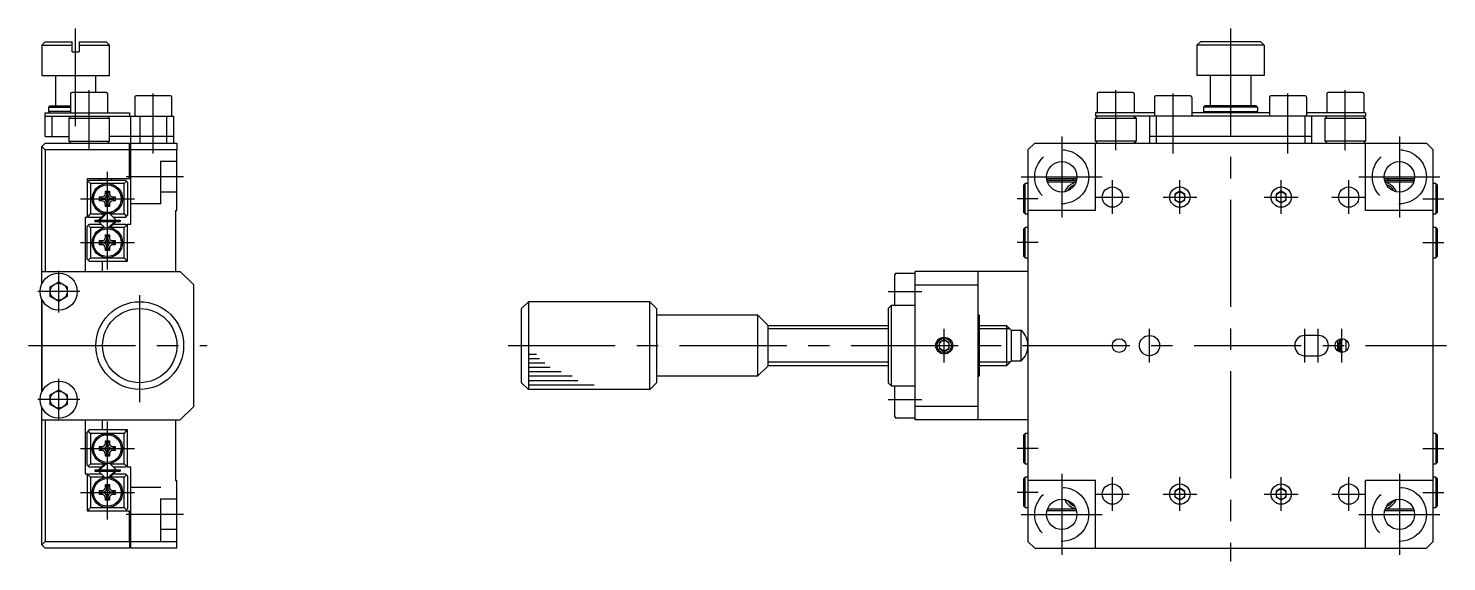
# Model space of a CAD drawing. Extents: x -2 to 489, y -8 to 223.
# Drawn here: x 279.4 to 489.5, y 62.9 to 141.9 of the extents above; entities that cross this region are included whole.
import ezdxf

# ---------------------------------------------------------------- set-up
doc = ezdxf.new("R2010")
doc.units = 0
doc.header["$LTSCALE"] = 0.5
doc.linetypes.add('CENTER', pattern=[50.8, 31.75, -6.35, 6.35, -6.35])
doc.linetypes.add('DASHED', pattern=[19.05, 12.7, -6.35])
for name, color, linetype in [('MSM_CENTER', 1, 'CENTER'), ('MSM_CONTINUOUS', 7, 'CONTINUOUS'), ('MSM_DASHED', 4, 'DASHED'), ('MSM_NARROW', 5, 'CONTINUOUS')]:
    doc.layers.add(name, color=color, linetype=linetype)

msp = doc.modelspace()

# ---------------------------------------------------------------- linework, layer by layer
at = {"layer": 'MSM_CENTER'}
for p, q in [((286.44, 127.44), (286.44, 141.94)), ((457.49, 141.94), (457.49, 62.94)), ((288.44, 123.91), (288.44, 132.79)), ((440.49, 123.91), (440.49, 132.79)), ((474.49, 123.91), (474.49, 132.79)), ((297.94, 123.41), (297.94, 132.29)), ((448.99, 123.41), (448.99, 132.29)), ((465.99, 123.41), (465.99, 132.29)), ((432.49, 125.94), (432.49, 113.94)), ((482.49, 125.94), (482.49, 113.94)), ((291.14, 106.19), (291.14, 120.69)), ((302.44, 119.94), (293.94, 119.94)), ((426.49, 119.94), (438.49, 119.94)), ((476.49, 119.94), (488.49, 119.94)), ((439.99, 114.44), (439.99, 119.44)), ((449.99, 114.44), (449.99, 119.44)), ((464.99, 114.44), (464.99, 119.44)), ((474.99, 114.44), (474.99, 119.44)), ((287.14, 116.69), (295.14, 116.69)), ((428.99, 116.69), (425.89, 116.69)), ((437.49, 116.94), (442.49, 116.94)), ((447.49, 116.94), (452.49, 116.94)), ((462.49, 116.94), (467.49, 116.94)), ((472.49, 116.94), (477.49, 116.94)), ((485.99, 116.69), (489.09, 116.69)), ((287.14, 110.19), (295.14, 110.19)), ((428.99, 110.19), (425.89, 110.19)), ((485.99, 110.19), (489.09, 110.19)), ((283.94, 99.84), (283.94, 106.04)), ((287.04, 102.94), (280.84, 102.94)), ((295.94, 86.55), (295.94, 103.2)), ((406.79, 102.94), (411.79, 102.94)), ((415.09, 92.44), (415.09, 97.44)), ((445.49, 92.44), (445.49, 97.44)), ((468.49, 92.44), (468.49, 97.44)), ((470.49, 92.44), (470.49, 97.44)), ((473.99, 92.44), (473.99, 97.44)), ((279.44, 94.94), (305.94, 94.94)), ((350.49, 94.94), (489.49, 94.94)), ((283.94, 83.84), (283.94, 90.04)), ((287.04, 86.94), (280.84, 86.94)), ((406.79, 86.94), (411.79, 86.94)), ((291.14, 69.19), (291.14, 83.69)), ((287.14, 79.69), (295.14, 79.69)), ((428.99, 79.69), (425.89, 79.69)), ((485.99, 79.69), (489.09, 79.69)), ((432.49, 75.94), (432.49, 63.94)), ((482.49, 75.94), (482.49, 63.94)), ((439.99, 70.44), (439.99, 75.44)), ((449.99, 70.44), (449.99, 75.44)), ((464.99, 70.44), (464.99, 75.44)), ((474.99, 70.44), (474.99, 75.44)), ((287.14, 73.19), (295.14, 73.19)), ((428.99, 73.19), (425.89, 73.19)), ((437.49, 72.94), (442.49, 72.94)), ((447.49, 72.94), (452.49, 72.94)), ((462.49, 72.94), (467.49, 72.94)), ((472.49, 72.94), (477.49, 72.94)), ((485.99, 73.19), (489.09, 73.19)), ((302.44, 69.94), (293.94, 69.94)), ((426.49, 69.94), (438.49, 69.94)), ((476.49, 69.94), (488.49, 69.94))]:
    msp.add_line(p, q, dxfattribs=at)
at = {"layer": 'MSM_CONTINUOUS'}
for p, q in [((281.94, 139.94), (281.44, 139.44)), ((281.44, 139.44), (281.44, 134.94)), ((281.44, 139.44), (285.94, 139.44)), ((281.94, 139.94), (285.94, 139.94)), ((285.94, 138.44), (285.94, 139.94)), ((286.94, 139.94), (290.94, 139.94)), ((286.94, 139.94), (286.94, 138.44)), ((286.94, 139.44), (291.44, 139.44)), ((290.94, 139.94), (291.44, 139.44)), ((291.44, 134.94), (291.44, 139.44)), ((452.52, 139.44), (453.02, 139.94)), ((462.47, 139.44), (452.52, 139.44)), ((452.52, 139.44), (452.52, 138.44)), ((461.97, 139.94), (453.02, 139.94)), ((461.97, 139.94), (462.47, 139.44)), ((462.47, 139.44), (462.47, 138.44)), ((285.94, 138.44), (286.94, 138.44)), ((452.49, 138.44), (452.49, 134.94)), ((452.52, 138.44), (452.49, 138.44)), ((462.49, 138.44), (462.47, 138.44)), ((462.49, 138.44), (462.49, 134.94)), ((281.44, 134.94), (291.44, 134.94)), ((283.44, 134.94), (283.44, 130.44)), ((289.44, 132.44), (289.44, 134.94)), ((462.49, 134.94), (452.49, 134.94)), ((454.49, 134.94), (454.49, 130.44)), ((460.49, 134.94), (460.49, 130.44)), ((290.99, 132.44), (285.89, 132.44)), ((443.04, 132.44), (437.94, 132.44)), ((477.04, 132.44), (471.94, 132.44)), ((282.44, 130.24), (282.64, 130.44)), ((282.44, 130.24), (282.44, 129.64)), ((282.44, 130.24), (285.69, 130.24)), ((282.64, 130.44), (285.69, 130.44)), ((285.69, 132.24), (285.69, 129.44)), ((291.19, 129.44), (291.19, 132.24)), ((295.19, 131.74), (295.19, 128.94)), ((300.49, 131.94), (295.39, 131.94)), ((300.69, 128.94), (300.69, 131.74)), ((437.74, 132.24), (437.74, 129.44)), ((443.24, 132.24), (443.24, 129.44)), ((446.24, 131.74), (446.24, 128.94)), ((451.54, 131.94), (446.44, 131.94)), ((451.74, 131.74), (451.74, 128.94)), ((453.69, 130.44), (453.49, 130.24)), ((453.49, 130.24), (453.49, 129.64)), ((461.49, 130.24), (453.49, 130.24)), ((461.29, 130.44), (453.69, 130.44)), ((461.49, 130.24), (461.29, 130.44)), ((461.49, 130.24), (461.49, 129.64)), ((463.24, 131.74), (463.24, 128.94)), ((468.54, 131.94), (463.44, 131.94)), ((468.74, 131.74), (468.74, 128.94)), ((471.74, 132.24), (471.74, 129.44)), ((477.24, 132.24), (477.24, 129.44)), ((281.94, 129.44), (294.44, 129.44)), ((281.94, 125.94), (281.94, 129.44)), ((281.94, 128.94), (300.94, 128.94)), ((282.64, 129.44), (282.44, 129.64)), ((285.69, 129.64), (282.44, 129.64)), ((282.94, 128.94), (282.94, 125.94)), ((285.44, 128.64), (285.74, 128.94)), ((285.44, 128.64), (285.44, 125.24)), ((285.44, 128.64), (291.44, 128.64)), ((291.44, 128.64), (291.14, 128.94)), ((291.44, 125.24), (291.44, 128.64)), ((294.44, 129.44), (294.44, 128.94)), ((294.64, 112.94), (294.64, 128.94)), ((295.94, 128.94), (295.94, 124.94)), ((299.94, 124.94), (299.94, 128.94)), ((300.94, 128.94), (300.94, 124.94)), ((437.49, 129.44), (437.49, 128.94)), ((446.24, 129.44), (437.49, 129.44)), ((477.49, 128.94), (437.49, 128.94)), ((437.49, 128.64), (437.79, 128.94)), ((437.49, 125.24), (437.49, 128.64)), ((437.49, 128.64), (443.49, 128.64)), ((443.19, 128.94), (443.49, 128.64)), ((443.49, 128.64), (443.49, 125.24)), ((443.49, 128.64), (443.49, 128.64)), ((445.49, 128.94), (445.49, 124.94)), ((446.49, 128.94), (446.49, 124.94)), ((463.24, 129.44), (451.74, 129.44)), ((453.69, 129.44), (453.49, 129.64)), ((453.49, 129.64), (461.49, 129.64)), ((461.29, 129.44), (461.49, 129.64)), ((468.49, 128.94), (468.49, 124.94)), ((477.49, 129.44), (468.74, 129.44)), ((469.49, 128.94), (469.49, 124.94)), ((471.49, 128.64), (471.79, 128.94)), ((471.49, 125.24), (471.49, 128.64)), ((471.49, 128.64), (477.49, 128.64)), ((477.19, 128.94), (477.49, 128.64)), ((477.49, 129.44), (477.49, 128.94)), ((477.49, 128.64), (477.49, 125.24)), ((477.49, 128.64), (477.49, 128.64)), ((281.94, 124.94), (281.44, 124.44)), ((281.44, 104.08), (281.44, 124.44)), ((281.94, 123.94), (281.44, 124.44)), ((281.94, 125.94), (285.44, 125.94)), ((281.94, 124.94), (294.44, 124.94)), ((294.44, 123.94), (281.94, 123.94)), ((281.94, 123.94), (281.94, 105.94)), ((285.44, 125.24), (291.44, 125.24)), ((285.74, 124.94), (285.44, 125.24)), ((291.44, 125.24), (291.14, 124.94)), ((300.94, 125.94), (291.44, 125.94)), ((294.44, 119.64), (294.44, 124.94)), ((294.64, 124.94), (301.44, 124.94)), ((301.44, 123.94), (294.64, 123.94)), ((301.44, 124.94), (301.44, 123.94)), ((301.44, 114.94), (301.44, 123.94)), ((428.49, 124.94), (427.49, 123.94)), ((427.49, 123.94), (427.49, 65.94)), ((428.49, 124.94), (486.49, 124.94)), ((443.49, 125.24), (437.49, 125.24)), ((437.49, 125.24), (437.79, 124.94)), ((437.49, 114.94), (437.49, 124.94)), ((443.19, 124.94), (443.49, 125.24)), ((469.49, 125.94), (445.49, 125.94)), ((477.49, 125.24), (471.49, 125.24)), ((471.49, 125.24), (471.79, 124.94)), ((477.49, 125.24), (477.19, 124.94)), ((477.49, 114.94), (477.49, 124.94)), ((487.49, 123.94), (486.49, 124.94)), ((487.49, 65.94), (487.49, 123.94)), ((294.44, 119.64), (288.14, 119.64)), ((288.14, 119.64), (288.14, 113.94)), ((288.44, 119.44), (288.14, 119.14)), ((288.64, 118.94), (288.29, 119.29)), ((288.44, 119.44), (293.84, 119.44)), ((293.64, 118.94), (288.64, 118.94)), ((288.64, 118.94), (288.64, 114.44)), ((290.04, 119.64), (290.24, 119.44)), ((290.84, 117.84), (291.44, 117.84)), ((290.84, 117.48), (290.84, 117.84)), ((291.05, 117.48), (290.84, 117.84)), ((291.23, 117.48), (291.44, 117.84)), ((291.44, 117.84), (291.44, 117.48)), ((291.64, 119.44), (291.84, 119.64)), ((293.64, 118.94), (293.99, 119.29)), ((293.64, 114.44), (293.64, 118.94)), ((293.84, 119.44), (294.14, 119.14)), ((294.14, 119.14), (294.14, 114.24)), ((427.09, 118.94), (426.89, 118.74)), ((426.89, 114.64), (426.89, 118.74)), ((427.49, 118.94), (427.09, 118.94)), ((427.09, 114.44), (427.09, 118.94)), ((434.72, 119.64), (430.26, 119.64)), ((430.3, 119.44), (434.69, 119.44)), ((434.6, 119.14), (430.39, 119.14)), ((430.92, 119.44), (430.87, 119.64)), ((434.12, 119.64), (434.07, 119.44)), ((434.09, 119.64), (434.29, 119.44)), ((449.99, 117.8), (449.24, 117.37)), ((450.74, 117.37), (449.99, 117.8)), ((464.99, 117.8), (464.24, 117.37)), ((465.74, 117.37), (464.99, 117.8)), ((484.72, 119.64), (480.26, 119.64)), ((480.3, 119.44), (484.69, 119.44)), ((484.6, 119.14), (480.39, 119.14)), ((480.69, 119.44), (480.89, 119.64)), ((480.92, 119.44), (480.87, 119.64)), ((484.12, 119.64), (484.07, 119.44)), ((487.89, 118.94), (487.49, 118.94)), ((488.09, 118.74), (487.89, 118.94)), ((487.89, 118.94), (487.89, 114.44)), ((488.09, 118.74), (488.09, 114.64)), ((289.99, 116.39), (289.99, 116.99)), ((289.99, 116.99), (290.35, 116.99)), ((290.34, 116.77), (289.99, 116.99)), ((290.34, 116.6), (289.99, 116.39)), ((290.35, 116.39), (289.99, 116.39)), ((290.34, 116.6), (290.34, 116.77)), ((290.34, 116.77), (290.56, 116.77)), ((290.56, 116.6), (290.34, 116.6)), ((290.84, 115.54), (290.84, 115.9)), ((291.05, 115.89), (290.84, 115.54)), ((291.44, 115.54), (290.84, 115.54)), ((291.23, 117.48), (291.05, 117.48)), ((291.05, 117.26), (291.05, 117.48)), ((291.05, 115.89), (291.05, 116.11)), ((291.23, 115.89), (291.05, 115.89)), ((291.23, 117.48), (291.23, 117.26)), ((291.23, 116.11), (291.23, 115.89)), ((291.23, 115.89), (291.44, 115.54)), ((291.44, 115.9), (291.44, 115.54)), ((291.72, 116.77), (291.94, 116.77)), ((291.94, 116.6), (291.72, 116.6)), ((291.93, 116.99), (292.29, 116.99)), ((292.29, 116.39), (291.93, 116.39)), ((291.94, 116.77), (292.29, 116.99)), ((291.94, 116.77), (291.94, 116.6)), ((291.94, 116.6), (292.29, 116.39)), ((292.29, 116.99), (292.29, 116.39)), ((449.24, 117.37), (449.24, 116.5)), ((449.24, 116.5), (449.99, 116.07)), ((449.99, 116.07), (450.74, 116.5)), ((450.74, 116.5), (450.74, 117.37)), ((464.24, 117.37), (464.24, 116.5)), ((464.24, 116.5), (464.99, 116.07)), ((464.99, 116.07), (465.74, 116.5)), ((465.74, 116.5), (465.74, 117.37)), ((287.84, 113.94), (287.84, 105.94)), ((288.14, 113.94), (287.84, 113.94)), ((288.44, 113.94), (288.14, 114.24)), ((288.29, 114.09), (288.64, 114.44)), ((290.23, 113.94), (288.44, 113.94)), ((288.64, 114.44), (290.73, 114.44)), ((289.27, 113.54), (289.27, 113.34)), ((289.27, 113.54), (293.02, 113.54)), ((290.23, 113.94), (289.83, 113.54)), ((289.83, 113.54), (289.83, 113.54)), ((289.83, 113.54), (289.84, 113.54)), ((290.82, 114.46), (289.9, 113.54)), ((290.95, 114.44), (290.04, 113.54)), ((290.23, 113.94), (290.76, 114.47)), ((290.73, 114.44), (290.23, 113.94)), ((291.52, 114.47), (292.45, 113.54)), ((291.56, 114.44), (293.64, 114.44)), ((293.84, 113.94), (292.06, 113.94)), ((292.44, 113.54), (292.45, 113.54)), ((292.45, 113.54), (292.45, 113.54)), ((293.02, 113.54), (293.02, 113.34)), ((293.64, 114.44), (293.99, 114.09)), ((293.84, 113.94), (294.14, 114.24)), ((301.24, 114.94), (301.44, 114.94)), ((301.24, 114.94), (301.24, 105.94)), ((426.89, 114.64), (427.09, 114.44)), ((427.09, 114.44), (427.49, 114.44)), ((437.49, 114.94), (427.49, 114.94)), ((487.49, 114.94), (477.49, 114.94)), ((487.49, 114.44), (487.89, 114.44)), ((487.89, 114.44), (488.09, 114.64)), ((288.44, 112.94), (288.14, 112.64)), ((288.14, 107.74), (288.14, 112.64)), ((288.64, 112.44), (288.29, 112.79)), ((288.44, 112.94), (290.23, 112.94)), ((288.64, 112.44), (288.64, 107.94)), ((290.73, 112.44), (288.64, 112.44)), ((289.27, 113.34), (293.02, 113.34)), ((289.82, 113.34), (290.76, 112.4)), ((289.83, 113.34), (289.83, 113.33)), ((289.84, 113.34), (289.83, 113.33)), ((290.84, 111.34), (291.44, 111.34)), ((290.84, 110.98), (290.84, 111.34)), ((291.05, 110.98), (290.84, 111.34)), ((291.23, 110.98), (291.44, 111.34)), ((292.24, 113.34), (291.33, 112.43)), ((291.44, 111.34), (291.44, 110.98)), ((291.46, 112.41), (292.39, 113.34)), ((291.52, 112.4), (292.45, 113.33)), ((293.64, 112.44), (291.56, 112.44)), ((292.06, 112.94), (293.84, 112.94)), ((292.45, 113.33), (292.44, 113.34)), ((292.45, 113.33), (292.45, 113.34)), ((293.99, 112.79), (293.64, 112.44)), ((293.64, 107.94), (293.64, 112.44)), ((293.84, 112.94), (294.14, 112.64)), ((294.14, 107.44), (294.14, 112.94)), ((294.14, 112.94), (294.64, 112.94)), ((427.09, 112.44), (426.89, 112.24)), ((426.89, 108.14), (426.89, 112.24)), ((427.49, 112.44), (427.09, 112.44)), ((427.09, 107.94), (427.09, 112.44)), ((487.89, 112.44), (487.49, 112.44)), ((488.09, 112.24), (487.89, 112.44)), ((487.89, 112.44), (487.89, 107.94)), ((488.09, 112.24), (488.09, 108.14)), ((289.99, 109.89), (289.99, 110.49)), ((289.99, 110.49), (290.35, 110.49)), ((290.34, 110.27), (289.99, 110.49)), ((290.34, 110.1), (289.99, 109.89)), ((290.35, 109.89), (289.99, 109.89)), ((290.34, 110.1), (290.34, 110.27)), ((290.34, 110.27), (290.56, 110.27)), ((290.56, 110.1), (290.34, 110.1)), ((290.84, 109.04), (290.84, 109.4)), ((291.05, 109.39), (290.84, 109.04)), ((291.23, 110.98), (291.05, 110.98)), ((291.05, 110.76), (291.05, 110.98)), ((291.05, 109.39), (291.05, 109.61)), ((291.23, 109.39), (291.05, 109.39)), ((291.23, 110.98), (291.23, 110.76)), ((291.23, 109.61), (291.23, 109.39)), ((291.23, 109.39), (291.44, 109.04)), ((291.44, 109.4), (291.44, 109.04)), ((291.72, 110.27), (291.94, 110.27)), ((291.94, 110.1), (291.72, 110.1)), ((291.93, 110.49), (292.29, 110.49)), ((292.29, 109.89), (291.93, 109.89)), ((291.94, 110.27), (292.29, 110.49)), ((291.94, 110.27), (291.94, 110.1)), ((291.94, 110.1), (292.29, 109.89)), ((292.29, 110.49), (292.29, 109.89)), ((288.44, 107.44), (288.14, 107.74)), ((288.64, 107.94), (288.29, 107.59)), ((288.44, 107.44), (294.14, 107.44)), ((288.64, 107.94), (293.64, 107.94)), ((290.44, 105.94), (290.44, 107.44)), ((291.44, 109.04), (290.84, 109.04)), ((293.64, 107.94), (293.99, 107.59)), ((293.84, 107.44), (294.14, 107.74)), ((426.89, 108.14), (427.09, 107.94)), ((427.09, 107.94), (427.49, 107.94)), ((487.49, 107.94), (487.89, 107.94)), ((487.89, 107.94), (488.09, 108.14)), ((281.44, 105.94), (301.94, 105.94)), ((301.94, 105.94), (303.94, 103.94)), ((407.79, 100.94), (407.79, 105.49)), ((407.99, 105.69), (410.79, 105.69)), ((410.79, 83.94), (410.79, 105.94)), ((427.49, 105.94), (410.79, 105.94)), ((420.09, 83.94), (420.09, 105.94)), ((282.69, 103.66), (283.94, 104.38)), ((282.69, 102.21), (282.69, 103.66)), ((283.94, 104.38), (285.19, 103.66)), ((285.19, 103.66), (285.19, 102.21)), ((303.94, 85.94), (303.94, 103.94)), ((410.79, 103.94), (420.09, 103.94)), ((281.44, 88.08), (281.44, 101.79)), ((281.44, 101.79), (281.44, 88.08)), ((283.94, 101.49), (282.69, 102.21)), ((285.19, 102.21), (283.94, 101.49)), ((353.49, 101.44), (352.49, 100.44)), ((353.49, 101.44), (353.49, 88.44)), ((371.49, 101.44), (353.49, 101.44)), ((371.49, 88.44), (371.49, 101.44)), ((372.49, 100.44), (371.49, 101.44)), ((406.79, 100.44), (407.29, 100.94)), ((407.29, 100.94), (410.79, 100.94)), ((407.29, 88.94), (407.29, 100.94)), ((352.49, 89.44), (352.49, 100.44)), ((372.49, 100.44), (372.49, 89.44)), ((387.49, 99.44), (372.49, 99.44)), ((387.49, 90.44), (387.49, 99.44)), ((388.99, 97.94), (387.49, 99.44)), ((406.79, 100.44), (406.79, 89.44)), ((420.29, 99.39), (420.09, 99.59)), ((420.29, 90.49), (420.29, 99.39)), ((388.99, 97.94), (406.79, 97.94)), ((388.99, 91.94), (388.99, 97.94)), ((420.09, 96.66), (420.29, 96.08)), ((420.29, 97.94), (424.29, 97.94)), ((424.29, 97.94), (424.29, 91.94)), ((424.29, 97.94), (424.99, 97.24)), ((424.99, 97.24), (424.99, 92.64)), ((424.99, 97.24), (426.42, 97.24)), ((426.42, 97.24), (426.42, 92.64)), ((415.09, 95.8), (414.34, 95.37)), ((414.34, 95.37), (414.34, 94.5)), ((415.84, 95.37), (415.09, 95.8)), ((415.84, 94.5), (415.84, 95.37)), ((470.49, 96.44), (468.49, 96.44)), ((473.39, 94.11), (473.39, 95.77)), ((474.59, 94.11), (474.59, 95.77)), ((414.34, 94.5), (415.09, 94.07)), ((415.09, 94.07), (415.84, 94.5)), ((424.99, 92.64), (424.29, 91.94)), ((426.42, 92.64), (424.99, 92.64)), ((468.49, 93.44), (470.49, 93.44)), ((372.49, 90.44), (387.49, 90.44)), ((387.49, 90.44), (388.99, 91.94)), ((406.79, 91.94), (388.99, 91.94)), ((420.29, 90.49), (420.09, 90.29)), ((424.29, 91.94), (420.29, 91.94)), ((282.69, 87.66), (283.94, 88.38)), ((283.94, 88.38), (285.19, 87.66)), ((353.49, 88.44), (352.49, 89.44)), ((371.49, 88.44), (353.49, 88.44)), ((372.49, 89.44), (371.49, 88.44)), ((407.29, 88.94), (406.79, 89.44)), ((410.79, 88.94), (407.29, 88.94)), ((407.79, 84.39), (407.79, 88.94)), ((282.69, 86.21), (282.69, 87.66)), ((283.94, 85.49), (282.69, 86.21)), ((285.19, 86.21), (283.94, 85.49)), ((285.19, 87.66), (285.19, 86.21)), ((281.44, 65.44), (281.44, 85.79)), ((303.94, 85.94), (301.94, 83.94)), ((410.79, 84.19), (407.99, 84.19)), ((420.09, 85.94), (410.79, 85.94)), ((281.44, 83.94), (301.94, 83.94)), ((281.94, 83.94), (281.94, 65.94)), ((287.84, 83.94), (287.84, 75.94)), ((288.44, 82.44), (288.14, 82.14)), ((288.14, 77.24), (288.14, 82.14)), ((288.64, 81.94), (288.29, 82.29)), ((294.14, 82.44), (288.44, 82.44)), ((293.64, 81.94), (288.64, 81.94)), ((288.64, 81.94), (288.64, 77.44)), ((290.44, 82.44), (290.44, 83.94)), ((293.64, 81.94), (293.99, 82.29)), ((293.64, 77.44), (293.64, 81.94)), ((293.84, 82.44), (294.14, 82.14)), ((294.14, 76.94), (294.14, 82.44)), ((301.24, 83.94), (301.24, 74.94)), ((427.49, 83.94), (410.79, 83.94)), ((427.09, 81.94), (426.89, 81.74)), ((427.49, 81.94), (427.09, 81.94)), ((427.09, 77.44), (427.09, 81.94)), ((487.89, 81.93), (487.49, 81.93)), ((488.09, 81.73), (487.89, 81.93)), ((487.89, 81.93), (487.89, 77.61)), ((289.99, 79.39), (289.99, 79.99)), ((289.99, 79.99), (290.35, 79.99)), ((290.34, 79.77), (289.99, 79.99)), ((290.84, 80.84), (291.44, 80.84)), ((290.84, 80.48), (290.84, 80.84)), ((291.05, 80.48), (290.84, 80.84)), ((291.23, 80.48), (291.05, 80.48)), ((291.05, 80.26), (291.05, 80.48)), ((291.23, 80.48), (291.44, 80.84)), ((291.23, 80.48), (291.23, 80.26)), ((291.44, 80.84), (291.44, 80.48)), ((291.93, 79.99), (292.29, 79.99)), ((291.94, 79.77), (292.29, 79.99)), ((292.29, 79.99), (292.29, 79.39)), ((426.89, 77.64), (426.89, 81.74)), ((488.09, 81.73), (488.09, 77.79)), ((290.34, 79.6), (289.99, 79.39)), ((290.35, 79.39), (289.99, 79.39)), ((290.34, 79.6), (290.34, 79.77)), ((290.34, 79.77), (290.56, 79.77)), ((290.56, 79.6), (290.34, 79.6)), ((290.84, 78.54), (290.84, 78.9)), ((291.05, 78.89), (290.84, 78.54)), ((291.44, 78.54), (290.84, 78.54)), ((291.05, 78.89), (291.05, 79.11)), ((291.23, 78.89), (291.05, 78.89)), ((291.23, 79.11), (291.23, 78.89)), ((291.23, 78.89), (291.44, 78.54)), ((291.44, 78.9), (291.44, 78.54)), ((291.72, 79.77), (291.94, 79.77)), ((291.94, 79.6), (291.72, 79.6)), ((292.29, 79.39), (291.93, 79.39)), ((291.94, 79.77), (291.94, 79.6)), ((291.94, 79.6), (292.29, 79.39)), ((488.09, 77.79), (488.09, 77.63)), ((287.84, 75.94), (288.14, 75.94)), ((288.44, 76.94), (288.14, 77.24)), ((288.14, 75.94), (288.14, 70.44)), ((288.44, 75.94), (288.14, 75.64)), ((288.29, 77.09), (288.64, 77.44)), ((288.64, 75.44), (288.29, 75.79)), ((290.23, 76.94), (288.44, 76.94)), ((288.44, 75.94), (290.23, 75.94)), ((288.64, 77.44), (290.73, 77.44)), ((289.27, 76.54), (289.27, 76.34)), ((289.27, 76.54), (293.02, 76.54)), ((289.27, 76.34), (293.02, 76.34)), ((290.76, 77.47), (289.83, 76.54)), ((289.83, 76.54), (289.83, 76.54)), ((289.83, 76.54), (289.84, 76.54)), ((289.83, 76.34), (289.83, 76.33)), ((289.84, 76.34), (289.83, 76.33)), ((289.83, 76.33), (290.76, 75.4)), ((290.82, 77.46), (289.9, 76.54)), ((290.95, 77.44), (290.04, 76.54)), ((292.24, 76.34), (291.33, 75.43)), ((291.46, 75.41), (292.38, 76.34)), ((292.45, 76.54), (291.52, 77.47)), ((291.52, 75.4), (292.45, 76.33)), ((291.56, 77.44), (293.64, 77.44)), ((293.84, 76.94), (292.06, 76.94)), ((292.06, 75.94), (293.84, 75.94)), ((292.44, 76.54), (292.45, 76.54)), ((292.45, 76.33), (292.44, 76.34)), ((292.45, 76.54), (292.45, 76.54)), ((292.45, 76.33), (292.45, 76.34)), ((293.02, 76.54), (293.02, 76.34)), ((293.64, 77.44), (293.99, 77.09)), ((293.99, 75.79), (293.64, 75.44)), ((293.84, 76.94), (294.14, 77.24)), ((293.84, 75.94), (294.14, 75.64)), ((294.64, 76.94), (294.14, 76.94)), ((294.14, 75.64), (294.14, 70.74)), ((294.64, 65.94), (294.64, 76.94)), ((426.89, 77.64), (427.09, 77.44)), ((427.09, 77.44), (427.49, 77.44)), ((487.49, 77.43), (487.89, 77.43)), ((487.89, 77.43), (488.09, 77.63)), ((487.89, 77.61), (487.89, 77.43)), ((288.64, 75.44), (288.64, 70.94)), ((290.73, 75.44), (288.64, 75.44)), ((290.84, 74.34), (291.44, 74.34)), ((290.84, 73.98), (290.84, 74.34)), ((291.05, 73.98), (290.84, 74.34)), ((291.23, 73.98), (291.05, 73.98)), ((291.05, 73.76), (291.05, 73.98)), ((291.23, 73.98), (291.44, 74.34)), ((291.23, 73.98), (291.23, 73.76)), ((291.44, 74.34), (291.44, 73.98)), ((293.64, 75.44), (291.56, 75.44)), ((293.64, 70.94), (293.64, 75.44)), ((301.24, 74.94), (301.44, 74.94)), ((301.44, 64.94), (301.44, 74.94)), ((427.09, 75.44), (426.89, 75.24)), ((426.89, 71.14), (426.89, 75.24)), ((427.49, 75.44), (427.09, 75.44)), ((427.09, 70.94), (427.09, 75.44)), ((437.49, 74.94), (427.49, 74.94)), ((437.49, 64.94), (437.49, 74.94)), ((449.99, 73.8), (449.24, 73.37)), ((450.74, 73.37), (449.99, 73.8)), ((464.99, 73.8), (464.24, 73.37)), ((465.74, 73.37), (464.99, 73.8)), ((477.49, 64.94), (477.49, 74.94)), ((487.49, 74.94), (477.49, 74.94)), ((487.89, 75.44), (487.49, 75.44)), ((488.09, 75.24), (487.89, 75.44)), ((487.89, 75.44), (487.89, 71.11)), ((488.09, 75.24), (488.09, 71.29)), ((289.99, 72.89), (289.99, 73.49)), ((289.99, 73.49), (290.35, 73.49)), ((290.34, 73.27), (289.99, 73.49)), ((290.34, 73.1), (289.99, 72.89)), ((290.35, 72.89), (289.99, 72.89)), ((290.34, 73.1), (290.34, 73.27)), ((290.34, 73.27), (290.56, 73.27)), ((290.56, 73.1), (290.34, 73.1)), ((290.84, 72.04), (290.84, 72.4)), ((291.05, 72.39), (290.84, 72.04)), ((291.44, 72.04), (290.84, 72.04)), ((291.05, 72.39), (291.05, 72.61)), ((291.23, 72.39), (291.05, 72.39)), ((291.23, 72.61), (291.23, 72.39)), ((291.23, 72.39), (291.44, 72.04)), ((291.44, 72.4), (291.44, 72.04)), ((291.72, 73.27), (291.94, 73.27)), ((291.94, 73.1), (291.72, 73.1)), ((291.93, 73.49), (292.29, 73.49)), ((292.29, 72.89), (291.93, 72.89)), ((291.94, 73.27), (292.29, 73.49)), ((291.94, 73.27), (291.94, 73.1)), ((291.94, 73.1), (292.29, 72.89)), ((292.29, 73.49), (292.29, 72.89)), ((449.24, 73.37), (449.24, 72.5)), ((449.24, 72.5), (449.99, 72.07)), ((449.99, 72.07), (450.74, 72.5)), ((450.74, 72.5), (450.74, 73.37)), ((464.24, 73.37), (464.24, 72.5)), ((464.24, 72.5), (464.99, 72.07)), ((464.99, 72.07), (465.74, 72.5)), ((465.74, 72.5), (465.74, 73.37)), ((288.44, 70.44), (288.14, 70.74)), ((288.14, 70.44), (294.44, 70.44)), ((288.64, 70.94), (288.29, 70.59)), ((288.64, 70.94), (293.64, 70.94)), ((293.64, 70.94), (293.99, 70.59)), ((293.84, 70.44), (294.14, 70.74)), ((294.44, 65.94), (294.44, 70.44)), ((426.89, 71.14), (427.09, 70.94)), ((427.09, 70.94), (427.49, 70.94)), ((434.69, 70.44), (430.3, 70.44)), ((430.39, 70.74), (434.6, 70.74)), ((484.69, 70.44), (480.3, 70.44)), ((480.39, 70.74), (484.6, 70.74)), ((487.49, 70.94), (487.89, 70.94)), ((487.89, 70.94), (488.09, 71.14)), ((487.89, 71.11), (487.89, 70.94)), ((488.09, 71.29), (488.09, 71.14)), ((281.94, 65.94), (281.44, 65.44)), ((281.94, 64.94), (281.44, 65.44)), ((281.94, 65.94), (294.44, 65.94)), ((294.44, 65.94), (294.44, 64.94)), ((294.64, 65.94), (301.44, 65.94)), ((294.64, 64.94), (294.64, 65.94)), ((427.49, 65.94), (428.49, 64.94)), ((486.49, 64.94), (487.49, 65.94)), ((294.44, 64.94), (281.94, 64.94)), ((301.44, 64.94), (294.64, 64.94)), ((428.49, 64.94), (486.49, 64.94))]:
    msp.add_line(p, q, dxfattribs=at)
for centre, radius in [((432.49, 119.94), 2.25), ((482.49, 119.94), 2.25), ((291.14, 116.69), 2.25), ((291.14, 116.69), 2.05), ((439.99, 116.94), 1.5), ((449.99, 116.94), 1.5), ((449.99, 116.94), 0.75), ((464.99, 116.94), 1.5), ((464.99, 116.94), 0.75), ((474.99, 116.94), 1.5), ((291.14, 110.19), 2.25), ((291.14, 110.19), 2.05), ((283.94, 102.94), 2.75), ((283.94, 102.94), 1.25), ((295.94, 94.94), 6.5), ((295.94, 94.94), 5.5), ((415.09, 94.94), 1.07), ((415.09, 94.94), 0.75), ((440.99, 94.94), 1.02), ((445.49, 94.94), 1.5), ((473.99, 94.94), 1.02), ((283.94, 86.94), 2.75), ((283.94, 86.94), 1.25), ((291.14, 79.69), 2.25), ((291.14, 79.69), 2.05), ((291.14, 73.19), 2.25), ((291.14, 73.19), 2.05), ((439.99, 72.94), 1.5), ((449.99, 72.94), 1.5), ((449.99, 72.94), 0.75), ((464.99, 72.94), 1.5), ((464.99, 72.94), 0.75), ((474.99, 72.94), 1.5), ((432.49, 69.94), 2.25), ((482.49, 69.94), 2.25)]:
    msp.add_circle(centre, radius, dxfattribs=at)
for centre, radius, start, end in [((285.89, 132.24), 0.2, 90, 180), ((290.99, 132.24), 0.2, 0, 90), ((437.94, 132.24), 0.2, 90, 180), ((443.04, 132.24), 0.2, 0, 90), ((471.94, 132.24), 0.2, 90, 180), ((477.04, 132.24), 0.2, 0, 90), ((295.39, 131.74), 0.2, 90, 180), ((300.49, 131.74), 0.2, 0, 90), ((446.44, 131.74), 0.2, 90, 180), ((451.54, 131.74), 0.2, 0, 90), ((463.44, 131.74), 0.2, 90, 180), ((468.54, 131.74), 0.2, 0, 90), ((434.99, 116.94), 2.2, 100.8008, 158.8104), ((434.99, 116.94), 1.9, 108.2067, 151.4045), ((479.99, 116.94), 2.2, 21.1896, 79.1992), ((479.99, 116.94), 1.9, 28.5955, 71.7933), ((290.36, 117.47), 0.484, 269.4398, 0.5602), ((290.35, 115.9), 0.485, 359.5427, 90.4573), ((290.57, 117.26), 0.485, 269.4609, 0.5392), ((290.57, 116.11), 0.485, 359.4758, 90.5242), ((291.71, 117.26), 0.485, 179.5324, 270.4677), ((291.71, 116.11), 0.484, 89.4268, 180.5731), ((291.92, 117.47), 0.484, 179.4314, 270.5685), ((291.93, 115.9), 0.485, 89.5542, 180.4459), ((290.36, 110.97), 0.484, 269.4398, 0.5602), ((290.35, 109.4), 0.485, 359.5427, 90.4573), ((290.57, 110.76), 0.485, 269.4609, 0.5392), ((290.57, 109.61), 0.485, 359.4758, 90.5242), ((291.71, 110.76), 0.485, 179.5324, 270.4677), ((291.71, 109.61), 0.484, 89.4268, 180.5731), ((291.92, 110.97), 0.484, 179.4314, 270.5685), ((291.93, 109.4), 0.485, 89.5542, 180.4459), ((407.99, 105.49), 0.2, 90, 180), ((424.49, 94.94), 3, 309.9445, 50.0555), ((468.49, 94.94), 1.5, 90, 270), ((470.49, 94.94), 1.5, 270, 90), ((474.64, 94.94), 1.25, 180, 229.7807), ((474.99, 94.94), 1.5, 137.149, 222.851), ((474.99, 94.94), 1.3, 129.0892, 230.9108), ((414.16, 95.58), 6.39, 338.2647, 343.7817), ((407.99, 84.39), 0.2, 180, 270), ((290.36, 80.47), 0.484, 269.4398, 0.5602), ((290.57, 80.26), 0.485, 269.4609, 0.5392), ((291.71, 80.26), 0.485, 179.5324, 270.4677), ((291.92, 80.47), 0.484, 179.4314, 270.5685), ((290.35, 78.9), 0.485, 359.5427, 90.4573), ((290.57, 79.11), 0.485, 359.4758, 90.5242), ((291.71, 79.11), 0.484, 89.4268, 180.5731), ((291.93, 78.9), 0.485, 89.5542, 180.4459), ((290.36, 73.97), 0.484, 269.4398, 0.5602), ((290.57, 73.76), 0.485, 269.4609, 0.5392), ((291.71, 73.76), 0.485, 179.5324, 270.4677), ((291.92, 73.97), 0.484, 179.4314, 270.5685), ((290.35, 72.4), 0.485, 359.5427, 90.4573), ((290.57, 72.61), 0.485, 359.4758, 90.5242), ((291.71, 72.61), 0.484, 89.4268, 180.5731), ((291.93, 72.4), 0.485, 89.5542, 180.4459), ((434.99, 72.94), 2.2, 201.1896, 259.1992), ((434.99, 72.94), 1.9, 208.5955, 251.7933), ((479.99, 72.94), 2.2, 280.8008, 338.8104), ((479.99, 72.94), 1.9, 288.2067, 331.4045)]:
    msp.add_arc(centre, radius, start, end, dxfattribs=at)
at = {"layer": 'MSM_DASHED'}
for p, q in [((299.04, 115.94), (299.04, 123.94)), ((301.44, 122.19), (299.04, 122.19)), ((301.44, 117.69), (299.04, 117.69)), ((299.04, 115.94), (294.64, 115.94)), ((299.04, 73.94), (294.64, 73.94)), ((299.04, 65.94), (299.04, 73.94)), ((301.44, 72.19), (299.04, 72.19)), ((301.44, 67.69), (299.04, 67.69))]:
    msp.add_line(p, q, dxfattribs=at)
for centre in [(432.49, 119.94), (482.49, 119.94), (432.49, 69.94), (482.49, 69.94)]:
    msp.add_circle(centre, 4, dxfattribs=at)
at = {"layer": 'MSM_NARROW'}
for p, q in [((406.79, 97.4), (388.99, 97.4)), ((424.84, 97.4), (420.29, 97.4)), ((354.71, 93.64), (353.49, 93.64)), ((355.12, 92.99), (353.49, 92.99)), ((406.79, 92.48), (388.99, 92.48)), ((424.84, 92.48), (420.29, 92.48)), ((355.93, 92.34), (353.49, 92.34)), ((356.74, 91.69), (353.49, 91.69)), ((358.37, 91.04), (353.49, 91.04)), ((359.99, 90.39), (353.49, 90.39)), ((360.81, 89.74), (353.49, 89.74)), ((363.24, 89.09), (353.49, 89.09))]:
    msp.add_line(p, q, dxfattribs=at)
msp.add_circle((415.09, 94.94), 1.25, dxfattribs=at)

doc.saveas('drawing.dxf')
